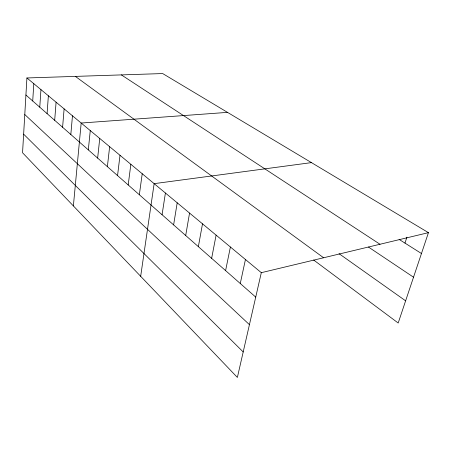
<?xml version="1.0" encoding="UTF-8"?>
<svg xmlns="http://www.w3.org/2000/svg" width="451" height="451" viewBox="0 0 451 451"><rect width="100%" height="100%" fill="white"/><g stroke="black" fill="none" stroke-linecap="round" stroke-linejoin="round"><path stroke-width="0.68" d="M26.919 77.961L22.55 152.765L237.373 377.436L261.309 272.68L26.919 77.961L162.681 73.564L428.45 232.654L398.194 323.017L313.659 260.024M32.714 100.996L33.802 83.677M39.767 107.191L40.951 89.614M47.084 113.629L48.37 95.781M54.684 120.316L56.087 102.191M62.593 127.267L64.115 108.86M70.824 134.505L72.47 115.806M73.378 205.921L81.18 123.038L227.518 112.372M88.323 149.895L90.262 130.581M97.647 158.092L99.739 138.457M107.377 166.65L109.644 146.688M117.548 175.597L120.005 155.291M128.197 184.955L130.852 164.299M139.342 194.759L142.217 173.748M140.673 276.305L154.141 183.653L311.455 162.619M162.072 214.744L165.41 193.011M173.612 224.897L177.198 202.809M185.694 235.518L189.55 213.069M198.355 246.652L202.505 223.831M211.643 258.338L216.102 235.129M225.596 270.606L230.399 247.007M240.27 283.516L245.445 259.505M404.981 243.112L406.898 237.147M261.309 272.68L428.45 232.654M399.135 239.419L421.465 253.518M121.375 74.9L379.996 244.262M368.473 247.047L413.533 277.207M339.045 253.682L405.624 300.823M75.362 76.394L323.604 257.763M25.927 95.02L255.728 297.102M24.782 114.543L249.431 324.658M23.638 134.167L243.196 351.949"/></g></svg>
